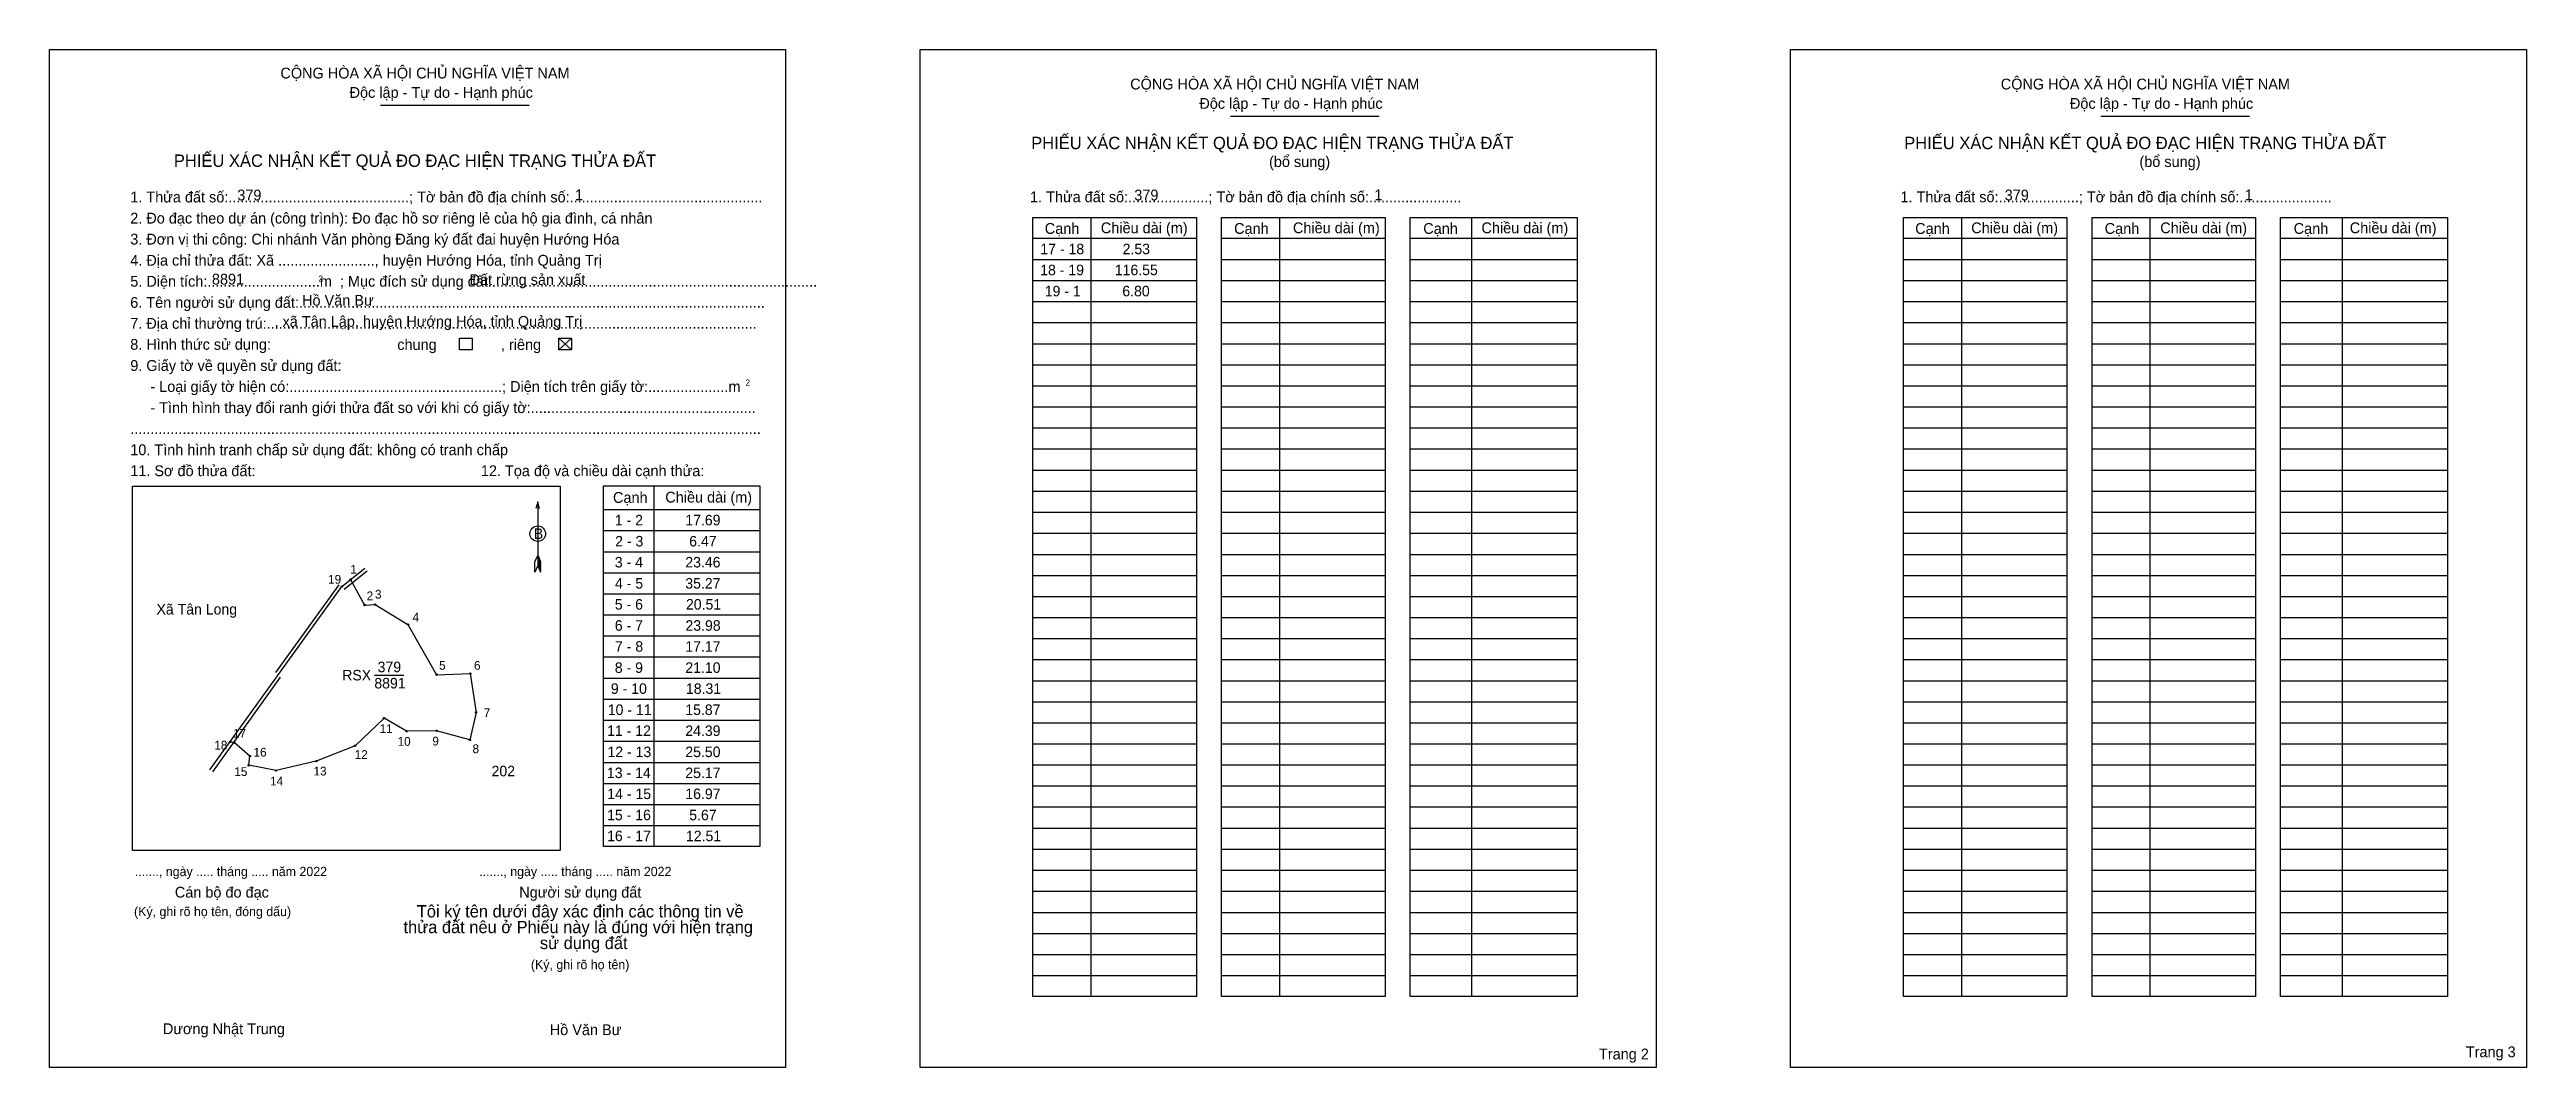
# Model space of a CAD drawing. Extents: x 544674 to 546185, y 1838144 to 1838765.
import ezdxf

# ---------------------------------------------------------------- set-up
doc = ezdxf.new("R2010")
doc.units = 0
for name, color, linetype in [('Level 1', 7, 'Continuous'), ('Level 10', 7, 'Continuous'), ('Level 11', 7, 'Continuous'), ('Level 13', 7, 'Continuous'), ('Level 16', 7, 'Continuous'), ('Level 2', 7, 'Continuous'), ('Level 25', 7, 'Continuous'), ('Level 48', 7, 'Continuous'), ('Level 50', 7, 'Continuous'), ('Level 52', 7, 'Continuous'), ('Level 55', 7, 'Continuous'), ('Level 6', 7, 'Continuous'), ('Level 9', 7, 'Continuous')]:
    doc.layers.add(name, color=color, linetype=linetype)

msp = doc.modelspace()

# ---------------------------------------------------------------- linework, layer by layer
at = {"layer": 'Level 1'}
for p, q in [((544674.1, 1838764.6), (544674.1, 1838764.6)), ((545205.1, 1838764.6), (545205.1, 1838764.6)), ((544875.9, 1838730.6), (544966.7, 1838730.6)), ((545394.4, 1838723.9), (545485.2, 1838723.9)), ((545925.4, 1838723.9), (546016.2, 1838723.9)), ((545309.3, 1838662.2), (545309.3, 1838186.8)), ((545424.4, 1838662.2), (545424.4, 1838186.8)), ((545541.5, 1838662.2), (545541.5, 1838186.8)), ((545840.4, 1838662.2), (545840.4, 1838186.8)), ((545955.4, 1838662.2), (545955.4, 1838186.8)), ((546072.6, 1838662.2), (546072.6, 1838186.8)), ((545274, 1838649.4), (545373.8, 1838649.4)), ((545389, 1838649.4), (545488.8, 1838649.4)), ((545504.1, 1838649.4), (545606, 1838649.4)), ((545805, 1838649.4), (545904.8, 1838649.4)), ((545920.1, 1838649.4), (546019.9, 1838649.4)), ((546035.1, 1838649.4), (546137, 1838649.4)), ((545274, 1838636.5), (545373.8, 1838636.5)), ((545389, 1838636.5), (545488.8, 1838636.5)), ((545504.1, 1838636.5), (545606, 1838636.5)), ((545805, 1838636.5), (545904.8, 1838636.5)), ((545920.1, 1838636.5), (546019.9, 1838636.5)), ((546035.1, 1838636.5), (546137, 1838636.5)), ((545274, 1838623.7), (545373.8, 1838623.7)), ((545389, 1838623.7), (545488.8, 1838623.7)), ((545504.1, 1838623.7), (545606, 1838623.7)), ((545805, 1838623.7), (545904.8, 1838623.7)), ((545920.1, 1838623.7), (546019.9, 1838623.7)), ((546035.1, 1838623.7), (546137, 1838623.7)), ((545274, 1838610.8), (545373.8, 1838610.8)), ((545274, 1838598), (545373.8, 1838598)), ((545389, 1838610.8), (545488.8, 1838610.8)), ((545389, 1838598), (545488.8, 1838598)), ((545504.1, 1838610.8), (545606, 1838610.8)), ((545504.1, 1838598), (545606, 1838598)), ((545805, 1838610.8), (545904.8, 1838610.8)), ((545805, 1838598), (545904.8, 1838598)), ((545920.1, 1838610.8), (546019.9, 1838610.8)), ((545920.1, 1838598), (546019.9, 1838598)), ((546035.1, 1838610.8), (546137, 1838610.8)), ((546035.1, 1838598), (546137, 1838598)), ((544984.7, 1838588.5), (544992.5, 1838581.3)), ((544984.7, 1838581.3), (544992.5, 1838588.5)), ((545274, 1838585.1), (545373.8, 1838585.1)), ((545389, 1838585.1), (545488.8, 1838585.1)), ((545504.1, 1838585.1), (545606, 1838585.1)), ((545805, 1838585.1), (545904.8, 1838585.1)), ((545920.1, 1838585.1), (546019.9, 1838585.1)), ((546035.1, 1838585.1), (546137, 1838585.1)), ((545274, 1838572.3), (545373.8, 1838572.3)), ((545389, 1838572.3), (545488.8, 1838572.3)), ((545504.1, 1838572.3), (545606, 1838572.3)), ((545805, 1838572.3), (545904.8, 1838572.3)), ((545920.1, 1838572.3), (546019.9, 1838572.3)), ((546035.1, 1838572.3), (546137, 1838572.3)), ((545274, 1838559.4), (545373.8, 1838559.4)), ((545389, 1838559.4), (545488.8, 1838559.4)), ((545504.1, 1838559.4), (545606, 1838559.4)), ((545805, 1838559.4), (545904.8, 1838559.4)), ((545920.1, 1838559.4), (546019.9, 1838559.4)), ((546035.1, 1838559.4), (546137, 1838559.4)), ((545274, 1838546.6), (545373.8, 1838546.6)), ((545389, 1838546.6), (545488.8, 1838546.6)), ((545504.1, 1838546.6), (545606, 1838546.6)), ((545805, 1838546.6), (545904.8, 1838546.6)), ((545920.1, 1838546.6), (546019.9, 1838546.6)), ((546035.1, 1838546.6), (546137, 1838546.6)), ((545274, 1838533.7), (545373.8, 1838533.7)), ((545389, 1838533.7), (545488.8, 1838533.7)), ((545504.1, 1838533.7), (545606, 1838533.7)), ((545805, 1838533.7), (545904.8, 1838533.7)), ((545920.1, 1838533.7), (546019.9, 1838533.7)), ((546035.1, 1838533.7), (546137, 1838533.7)), ((545274, 1838520.9), (545373.8, 1838520.9)), ((545274, 1838508), (545373.8, 1838508)), ((545389, 1838520.9), (545488.8, 1838520.9)), ((545389, 1838508), (545488.8, 1838508)), ((545504.1, 1838520.9), (545606, 1838520.9)), ((545504.1, 1838508), (545606, 1838508)), ((545805, 1838520.9), (545904.8, 1838520.9)), ((545805, 1838508), (545904.8, 1838508)), ((545920.1, 1838520.9), (546019.9, 1838520.9)), ((545920.1, 1838508), (546019.9, 1838508)), ((546035.1, 1838520.9), (546137, 1838520.9)), ((546035.1, 1838508), (546137, 1838508)), ((544724.6, 1838498.2), (544724.6, 1838498.2)), ((545042.8, 1838498.3), (545042.8, 1838278.3)), ((545274, 1838495.2), (545373.8, 1838495.2)), ((545389, 1838495.2), (545488.8, 1838495.2)), ((545504.1, 1838495.2), (545606, 1838495.2)), ((545805, 1838495.2), (545904.8, 1838495.2)), ((545920.1, 1838495.2), (546019.9, 1838495.2)), ((546035.1, 1838495.2), (546137, 1838495.2)), ((544971.9, 1838488.6), (544971.9, 1838449.7)), ((545012, 1838483.9), (545107.3, 1838483.9)), ((545274, 1838482.3), (545373.8, 1838482.3)), ((545389, 1838482.3), (545488.8, 1838482.3)), ((545504.1, 1838482.3), (545606, 1838482.3)), ((545805, 1838482.3), (545904.8, 1838482.3)), ((545920.1, 1838482.3), (546019.9, 1838482.3)), ((546035.1, 1838482.3), (546137, 1838482.3)), ((545012, 1838471.1), (545107.3, 1838471.1)), ((545274, 1838469.5), (545373.8, 1838469.5)), ((545389, 1838469.5), (545488.8, 1838469.5)), ((545504.1, 1838469.5), (545606, 1838469.5)), ((545805, 1838469.5), (545904.8, 1838469.5)), ((545920.1, 1838469.5), (546019.9, 1838469.5)), ((546035.1, 1838469.5), (546137, 1838469.5)), ((544970.1, 1838445.8), (544970.2, 1838452.2)), ((544971.9, 1838449.7), (544970.1, 1838445.8)), ((544971.9, 1838456.2), (544970.2, 1838452.2)), ((544971.9, 1838456.2), (544973.5, 1838452.2)), ((544971.9, 1838455.6), (544973.5, 1838451.6)), ((544971.9, 1838455), (544973.5, 1838451.1)), ((544971.9, 1838454.5), (544973.5, 1838450.5)), ((544971.9, 1838453.9), (544973.5, 1838449.9)), ((544971.9, 1838453.3), (544973.5, 1838449.3)), ((544971.9, 1838452.8), (544973.5, 1838448.7)), ((544971.9, 1838452.2), (544973.5, 1838448.2)), ((544971.9, 1838451.7), (544973.5, 1838447.6)), ((544971.9, 1838451.1), (544973.5, 1838447)), ((544971.9, 1838450.6), (544973.6, 1838446.5)), ((544971.9, 1838449.7), (544973.6, 1838445.8)), ((544973.6, 1838445.8), (544973.5, 1838452.2)), ((545012, 1838458.2), (545107.3, 1838458.2)), ((545274, 1838456.6), (545373.8, 1838456.6)), ((545389, 1838456.6), (545488.8, 1838456.6)), ((545504.1, 1838456.6), (545606, 1838456.6)), ((545805, 1838456.6), (545904.8, 1838456.6)), ((545920.1, 1838456.6), (546019.9, 1838456.6)), ((546035.1, 1838456.6), (546137, 1838456.6)), ((545012, 1838445.4), (545107.3, 1838445.4)), ((545012, 1838432.5), (545107.3, 1838432.5)), ((545274, 1838443.8), (545373.8, 1838443.8)), ((545274, 1838430.9), (545373.8, 1838430.9)), ((545389, 1838443.8), (545488.8, 1838443.8)), ((545389, 1838430.9), (545488.8, 1838430.9)), ((545504.1, 1838443.8), (545606, 1838443.8)), ((545504.1, 1838430.9), (545606, 1838430.9)), ((545805, 1838443.8), (545904.8, 1838443.8)), ((545805, 1838430.9), (545904.8, 1838430.9)), ((545920.1, 1838443.8), (546019.9, 1838443.8)), ((545920.1, 1838430.9), (546019.9, 1838430.9)), ((546035.1, 1838443.8), (546137, 1838443.8)), ((546035.1, 1838430.9), (546137, 1838430.9)), ((545012, 1838419.7), (545107.3, 1838419.7)), ((545274, 1838418.1), (545373.8, 1838418.1)), ((545389, 1838418.1), (545488.8, 1838418.1)), ((545504.1, 1838418.1), (545606, 1838418.1)), ((545805, 1838418.1), (545904.8, 1838418.1)), ((545920.1, 1838418.1), (546019.9, 1838418.1)), ((546035.1, 1838418.1), (546137, 1838418.1)), ((545012, 1838406.8), (545107.3, 1838406.8)), ((545274, 1838405.2), (545373.8, 1838405.2)), ((545389, 1838405.2), (545488.8, 1838405.2)), ((545504.1, 1838405.2), (545606, 1838405.2)), ((545805, 1838405.2), (545904.8, 1838405.2)), ((545920.1, 1838405.2), (546019.9, 1838405.2)), ((546035.1, 1838405.2), (546137, 1838405.2)), ((545012, 1838394), (545107.3, 1838394)), ((545274, 1838392.4), (545373.8, 1838392.4)), ((545389, 1838392.4), (545488.8, 1838392.4)), ((545504.1, 1838392.4), (545606, 1838392.4)), ((545805, 1838392.4), (545904.8, 1838392.4)), ((545920.1, 1838392.4), (546019.9, 1838392.4)), ((546035.1, 1838392.4), (546137, 1838392.4)), ((545012, 1838381.1), (545107.3, 1838381.1)), ((545274, 1838379.5), (545373.8, 1838379.5)), ((545389, 1838379.5), (545488.8, 1838379.5)), ((545504.1, 1838379.5), (545606, 1838379.5)), ((545805, 1838379.5), (545904.8, 1838379.5)), ((545920.1, 1838379.5), (546019.9, 1838379.5)), ((546035.1, 1838379.5), (546137, 1838379.5)), ((545012, 1838368.3), (545107.3, 1838368.3)), ((545012, 1838355.4), (545107.3, 1838355.4)), ((545274, 1838366.7), (545373.8, 1838366.7)), ((545389, 1838366.7), (545488.8, 1838366.7)), ((545504.1, 1838366.7), (545606, 1838366.7)), ((545805, 1838366.7), (545904.8, 1838366.7)), ((545920.1, 1838366.7), (546019.9, 1838366.7)), ((546035.1, 1838366.7), (546137, 1838366.7)), ((545012, 1838342.6), (545107.3, 1838342.6)), ((545274, 1838353.9), (545373.8, 1838353.9)), ((545274, 1838341), (545373.8, 1838341)), ((545389, 1838353.9), (545488.8, 1838353.9)), ((545389, 1838341), (545488.8, 1838341)), ((545504.1, 1838353.9), (545606, 1838353.9)), ((545504.1, 1838341), (545606, 1838341)), ((545805, 1838353.9), (545904.8, 1838353.9)), ((545805, 1838341), (545904.8, 1838341)), ((545920.1, 1838353.9), (546019.9, 1838353.9)), ((545920.1, 1838341), (546019.9, 1838341)), ((546035.1, 1838353.9), (546137, 1838353.9)), ((546035.1, 1838341), (546137, 1838341)), ((545012, 1838329.7), (545107.3, 1838329.7)), ((545274, 1838328.2), (545373.8, 1838328.2)), ((545389, 1838328.2), (545488.8, 1838328.2)), ((545504.1, 1838328.2), (545606, 1838328.2)), ((545805, 1838328.2), (545904.8, 1838328.2)), ((545920.1, 1838328.2), (546019.9, 1838328.2)), ((546035.1, 1838328.2), (546137, 1838328.2)), ((545012, 1838316.9), (545107.3, 1838316.9)), ((545274, 1838315.3), (545373.8, 1838315.3)), ((545389, 1838315.3), (545488.8, 1838315.3)), ((545504.1, 1838315.3), (545606, 1838315.3)), ((545805, 1838315.3), (545904.8, 1838315.3)), ((545920.1, 1838315.3), (546019.9, 1838315.3)), ((546035.1, 1838315.3), (546137, 1838315.3)), ((545012, 1838304), (545107.3, 1838304)), ((545274, 1838302.5), (545373.8, 1838302.5)), ((545389, 1838302.5), (545488.8, 1838302.5)), ((545504.1, 1838302.5), (545606, 1838302.5)), ((545805, 1838302.5), (545904.8, 1838302.5)), ((545920.1, 1838302.5), (546019.9, 1838302.5)), ((546035.1, 1838302.5), (546137, 1838302.5)), ((545012, 1838291.2), (545107.3, 1838291.2)), ((545274, 1838289.6), (545373.8, 1838289.6)), ((545389, 1838289.6), (545488.8, 1838289.6)), ((545504.1, 1838289.6), (545606, 1838289.6)), ((545805, 1838289.6), (545904.8, 1838289.6)), ((545920.1, 1838289.6), (546019.9, 1838289.6)), ((546035.1, 1838289.6), (546137, 1838289.6)), ((544985.6, 1838275.9), (544985.6, 1838275.9)), ((545274, 1838276.8), (545373.8, 1838276.8)), ((545389, 1838276.8), (545488.8, 1838276.8)), ((545504.1, 1838276.8), (545606, 1838276.8)), ((545805, 1838276.8), (545904.8, 1838276.8)), ((545920.1, 1838276.8), (546019.9, 1838276.8)), ((546035.1, 1838276.8), (546137, 1838276.8)), ((545274, 1838263.9), (545373.8, 1838263.9)), ((545274, 1838251.1), (545373.8, 1838251.1)), ((545389, 1838263.9), (545488.8, 1838263.9)), ((545389, 1838251.1), (545488.8, 1838251.1)), ((545504.1, 1838263.9), (545606, 1838263.9)), ((545504.1, 1838251.1), (545606, 1838251.1)), ((545805, 1838263.9), (545904.8, 1838263.9)), ((545805, 1838251.1), (545904.8, 1838251.1)), ((545920.1, 1838263.9), (546019.9, 1838263.9)), ((545920.1, 1838251.1), (546019.9, 1838251.1)), ((546035.1, 1838263.9), (546137, 1838263.9)), ((546035.1, 1838251.1), (546137, 1838251.1)), ((545274, 1838238.2), (545373.8, 1838238.2)), ((545389, 1838238.2), (545488.8, 1838238.2)), ((545504.1, 1838238.2), (545606, 1838238.2)), ((545805, 1838238.2), (545904.8, 1838238.2)), ((545920.1, 1838238.2), (546019.9, 1838238.2)), ((546035.1, 1838238.2), (546137, 1838238.2)), ((545274, 1838225.4), (545373.8, 1838225.4)), ((545389, 1838225.4), (545488.8, 1838225.4)), ((545504.1, 1838225.4), (545606, 1838225.4)), ((545805, 1838225.4), (545904.8, 1838225.4)), ((545920.1, 1838225.4), (546019.9, 1838225.4)), ((546035.1, 1838225.4), (546137, 1838225.4)), ((545274, 1838212.5), (545373.8, 1838212.5)), ((545389, 1838212.5), (545488.8, 1838212.5)), ((545504.1, 1838212.5), (545606, 1838212.5)), ((545805, 1838212.5), (545904.8, 1838212.5)), ((545920.1, 1838212.5), (546019.9, 1838212.5)), ((546035.1, 1838212.5), (546137, 1838212.5)), ((545274, 1838199.7), (545373.8, 1838199.7)), ((545389, 1838199.7), (545488.8, 1838199.7)), ((545504.1, 1838199.7), (545606, 1838199.7)), ((545805, 1838199.7), (545904.8, 1838199.7)), ((545920.1, 1838199.7), (546019.9, 1838199.7)), ((546035.1, 1838199.7), (546137, 1838199.7)), ((545123, 1838143.6), (545123, 1838143.6)), ((545654.1, 1838143.6), (545654.1, 1838143.6))]:
    msp.add_line(p, q, dxfattribs=at)
for points in [[(545274, 1838662.2), (545373.8, 1838662.2), (545373.8, 1838186.8), (545274, 1838186.8)], [(545389, 1838662.2), (545488.8, 1838662.2), (545488.8, 1838186.8), (545389, 1838186.8)], [(545504.1, 1838662.2), (545606, 1838662.2), (545606, 1838186.8), (545504.1, 1838186.8)], [(545805, 1838662.2), (545904.8, 1838662.2), (545904.8, 1838186.8), (545805, 1838186.8)], [(545920.1, 1838662.2), (546019.9, 1838662.2), (546019.9, 1838186.8), (545920.1, 1838186.8)], [(546035.1, 1838662.2), (546137, 1838662.2), (546137, 1838186.8), (546035.1, 1838186.8)], [(544724.6, 1838498.2), (544985.6, 1838498.2), (544985.6, 1838275.9), (544724.6, 1838275.9)], [(545012, 1838498.3), (545107.3, 1838498.3), (545107.3, 1838278.3), (545012, 1838278.3)]]:
    msp.add_lwpolyline(points, close=True, dxfattribs=at)
msp.add_lwpolyline([(544973, 1838484.5), (544971.9, 1838488.6), (544970.7, 1838484.5)], dxfattribs=at)
msp.add_circle((544971.9, 1838469.2), 4.74, dxfattribs=at)
at = {"layer": 'Level 10'}
for p, q in [((544852.4, 1838437), (544866.5, 1838448.2)), ((544853.7, 1838435.4), (544867.8, 1838446.6)), ((544771.9, 1838325.1), (544852.4, 1838437)), ((544812.2, 1838384.5), (544850.8, 1838438.1)), ((544857.7, 1838441.2), (544866.2, 1838425.7)), ((544866.2, 1838425.7), (544872.7, 1838426)), ((544872.7, 1838426), (544892.7, 1838413.8)), ((544892.7, 1838413.8), (544910.2, 1838383.2)), ((544773.6, 1838323.9), (544815, 1838381.6)), ((544910.2, 1838383.2), (544930.7, 1838383.9)), ((544930.7, 1838383.9), (544934.3, 1838360.2)), ((544878.1, 1838356.7), (544860.5, 1838339.8)), ((544891.9, 1838348.7), (544878.1, 1838356.7)), ((544934.3, 1838360.2), (544930.5, 1838343.4)), ((544786.8, 1838341.7), (544784.4, 1838342.3)), ((544796.3, 1838333.5), (544786.8, 1838341.7)), ((544860.5, 1838339.8), (544836.8, 1838330.5)), ((544910.2, 1838349), (544891.9, 1838348.7)), ((544930.5, 1838343.4), (544910.2, 1838349)), ((544795.6, 1838327.9), (544796.3, 1838333.5)), ((544812.3, 1838324.7), (544795.6, 1838327.9)), ((544836.8, 1838330.5), (544812.3, 1838324.7))]:
    msp.add_line(p, q, dxfattribs=at)
at = {"layer": 'Level 11'}
for centre in [(544852.4, 1838437), (544857.7, 1838441.2), (544866.2, 1838425.7), (544872.7, 1838426), (544892.7, 1838413.8), (544910.2, 1838383.2), (544930.7, 1838383.9), (544878.1, 1838356.7), (544934.3, 1838360.2), (544784.4, 1838342.3), (544784.4, 1838342.3), (544786.8, 1838341.7), (544860.5, 1838339.8), (544891.9, 1838348.7), (544910.2, 1838349), (544930.5, 1838343.4), (544795.6, 1838327.9), (544796.3, 1838333.5), (544812.3, 1838324.7), (544836.8, 1838330.5)]:
    msp.add_circle(centre, 0.428, dxfattribs=at)
at = {"layer": 'Level 2'}
for points in [[(544674.1, 1838764.6), (545123, 1838764.6), (545123, 1838143.6), (544674.1, 1838143.6)], [(545205.1, 1838764.6), (545654.1, 1838764.6), (545654.1, 1838143.6), (545205.1, 1838143.6)], [(545736.1, 1838764.6), (546185.1, 1838764.6), (546185.1, 1838143.6), (545736.1, 1838143.6)]]:
    msp.add_lwpolyline(points, close=True, dxfattribs=at)
at = {"layer": 'Level 25'}
for p, q in [((544857.7, 1838441.2), (544866.2, 1838425.7)), ((544910.2, 1838383.2), (544930.7, 1838383.9)), ((544786.8, 1838341.7), (544784.4, 1838342.3)), ((544796.3, 1838333.5), (544786.8, 1838341.7))]:
    msp.add_line(p, q, dxfattribs=at)
at = {"layer": 'Level 50'}
for points in [[(544924.1, 1838588.5), (544931.8, 1838588.5), (544931.8, 1838581.3), (544924.1, 1838581.3)], [(544984.7, 1838588.5), (544992.5, 1838588.5), (544992.5, 1838581.3), (544984.7, 1838581.3)]]:
    msp.add_lwpolyline(points, close=True, dxfattribs=at)
at = {"layer": 'Level 9'}
msp.add_line((544872.2, 1838382.9), (544890.1, 1838382.9), dxfattribs=at)

# ---------------------------------------------------------------- texts
at = {"layer": 'Level 1'}
for s, height, p in [('CỘNG HÒA XÃ HỘI CHỦ NGHĨA VIỆT NAM', 6.595, (544814.9, 1838746.9)), ('CỘNG HÒA XÃ HỘI CHỦ NGHĨA VIỆT NAM', 6.595, (545333.3, 1838740.2)), ('CỘNG HÒA XÃ HỘI CHỦ NGHĨA VIỆT NAM', 6.595, (545864.4, 1838740.2)), ('Độc lập - Tự do - Hạnh phúc', 6.595, (544857.1, 1838735.1)), ('Độc lập - Tự do - Hạnh phúc', 6.595, (545375.5, 1838728.4)), ('Độc lập - Tự do - Hạnh phúc', 6.595, (545906.6, 1838728.4)), ('PHIẾU XÁC NHẬN KẾT QUẢ ĐO ĐẠC HIỆN TRẠNG THỬA ĐẤT', 7.538, (544749.9, 1838693)), ('PHIẾU XÁC NHẬN KẾT QUẢ ĐO ĐẠC HIỆN TRẠNG THỬA ĐẤT', 7.538, (545272.9, 1838703.8)), ('PHIẾU XÁC NHẬN KẾT QUẢ ĐO ĐẠC HIỆN TRẠNG THỬA ĐẤT', 7.538, (545805.5, 1838703.8)), ('(bổ sung)', 6.6, (545418, 1838692.9)), ('(bổ sung)', 6.6, (545949, 1838692.9)), ('1. Thửa đất số:.............................................; Tờ bản đồ địa chính số:................................................', 6.595, (544723.3, 1838671.3)), ('1. Thửa đất số:....................; Tờ bản đồ địa chính số:.......................', 6.595, (545272.2, 1838671.4)), ('1. Thửa đất số:....................; Tờ bản đồ địa chính số:.......................', 6.595, (545803.2, 1838671.4)), ('2. Đo đạc theo dự án (công trình): Đo đạc hồ sơ riêng lẻ của hộ gia đình, cá nhân', 6.595, (544723.3, 1838658.4)), ('Cạnh', 6.6, (545281.2, 1838652.1)), ('Chiều dài (m)', 6.595, (545315.4, 1838652.5)), ('Cạnh', 6.6, (545396.7, 1838652.1)), ('Chiều dài (m)', 6.595, (545432.6, 1838652.5)), ('Cạnh', 6.6, (545512.1, 1838652.1)), ('Chiều dài (m)', 6.595, (545547.6, 1838652.5)), ('Cạnh', 6.6, (545812.2, 1838652.1)), ('Chiều dài (m)', 6.595, (545846.4, 1838652.5)), ('Cạnh', 6.6, (545927.8, 1838652.1)), ('Chiều dài (m)', 6.595, (545961.7, 1838652.5)), ('Cạnh', 6.6, (546043.1, 1838652.1)), ('Chiều dài (m)', 6.595, (546077.3, 1838652.5)), ('3. Đơn vị thi công: Chi nhánh Văn phòng Đăng ký đất đai huyện Hướng Hóa', 6.595, (544723.3, 1838645.6)), ('4. Địa chỉ thửa đất: Xã ........................, huyện Hướng Hóa, tỉnh Quảng Trị', 6.595, (544723.3, 1838632.7)), ('5. Diện tích:............................m  ; Mục đích sử dụng đất:.................................................................................', 6.595, (544723.3, 1838619.9)), ('6. Tên người sử dụng đất:....................................................................................................................', 6.595, (544723.3, 1838607)), ('2', 3.77, (544838.1, 1838622.9)), ('7. Địa chỉ thường trú:..........................................................................................................................', 6.595, (544723.3, 1838594.2)), ('chung                , riêng', 6.595, (544886.2, 1838581.3)), ('9. Giấy tờ về quyền sử dụng đất:', 6.595, (544723.3, 1838568.5)), ('     - Loại giấy tờ hiện có:.....................................................; Diện tích trên giấy tờ:....................m', 6.595, (544723.3, 1838555.7)), ('2', 3.77, (545098.6, 1838559.5)), ('     - Tình hình thay đổi ranh giới thửa đất so với khi có giấy tờ:........................................................', 6.595, (544723.3, 1838542.8)), ('10. Tình hình tranh chấp sử dụng đất: không có tranh chấp', 6.595, (544723.3, 1838517.1)), ('.............................................................................................................................................................', 6.595, (544723.3, 1838530)), ('11. Sơ đồ thửa đất:', 6.595, (544723.3, 1838504.3)), ('12. Tọa độ và chiều dài cạnh thửa:', 6.595, (544937.2, 1838504.3)), ('Cạnh', 6.6, (545017.8, 1838488)), ('Chiều dài (m)', 6.595, (545049.7, 1838488.2)), ('B', 6.42, (544969.5, 1838466)), ('......., ngày ..... tháng ..... năm 2022', 5.653, (544726.1, 1838260.3)), ('......., ngày ..... tháng ..... năm 2022', 5.653, (544936.2, 1838260.3)), ('Cán bộ đo đạc', 6.595, (544750.5, 1838247.2)), ('Người sử dụng đất', 6.595, (544960.6, 1838247.2)), ('(Ký, ghi rõ họ tên, đóng dấu)', 5.653, (544725.6, 1838235.9)), ('Tôi ký tên dưới đây xác định các thông tin về', 7.494, (544898.1, 1838235.1)), ('thửa đất nêu ở Phiếu này là đúng với hiện trạng', 7.494, (544890, 1838225.5)), ('sử dụng đất', 7.494, (544973.2, 1838215.8)), ('(Ký, ghi rõ họ tên)', 5.653, (544967.7, 1838203.5)), ('Dương Nhật Trung', 6.595, (544743.2, 1838163.9)), ('Trang 2', 6.6, (545619.3, 1838148.5)), ('Trang 3', 6.6, (546148.1, 1838149.8))]:
    msp.add_text(s, height=height, dxfattribs=at).set_placement(p)
at = {"layer": 'Level 13'}
for s, p in [('RSX', (544852.6, 1838379.7)), ('379', (544874.2, 1838384.7)), ('8891', (544872.2, 1838374.8))]:
    msp.add_text(s, height=6.42, dxfattribs=at).set_placement(p)
at = {"layer": 'Level 16'}
for s, p in [('Xã Tân Long', (544739.3, 1838419.9)), ('202', (544943.7, 1838321.2))]:
    msp.add_text(s, height=6.42, dxfattribs=at).set_placement(p)
at = {"layer": 'Level 48'}
msp.add_text('8. Hình thức sử dụng:', height=6.595, dxfattribs=at).set_placement((544723.3, 1838581.4))
at = {"layer": 'Level 52'}
for s, p in [('17 - 18', (545278.5, 1838639.7)), ('2.53', (545328.7, 1838639.7)), ('18 - 19', (545278.4, 1838626.9)), ('116.55', (545323.9, 1838626.9)), ('19 - 1', (545281.2, 1838614)), ('6.80', (545328.5, 1838614)), ('1 - 2', (545018.9, 1838474.3)), ('17.69', (545061.9, 1838474.3)), ('2 - 3', (545019.1, 1838461.4)), ('6.47', (545064.3, 1838461.4)), ('3 - 4', (545018.9, 1838448.6)), ('23.46', (545061.9, 1838448.6)), ('4 - 5', (545019, 1838435.7)), ('35.27', (545061.9, 1838435.7)), ('5 - 6', (545018.9, 1838422.9)), ('6 - 7', (545018.9, 1838410)), ('23.98', (545062, 1838410)), ('20.51', (545062.3, 1838422.9)), ('7 - 8', (545019, 1838397.2)), ('17.17', (545061.9, 1838397.2)), ('8 - 9', (545018.9, 1838384.3)), ('21.10', (545061.9, 1838384.3)), ('9 - 10', (545016.5, 1838371.5)), ('18.31', (545062.3, 1838371.5)), ('10 - 11', (545014.6, 1838358.6)), ('15.87', (545061.9, 1838358.6)), ('11 - 12', (545014.2, 1838345.8)), ('24.39', (545061.9, 1838345.8)), ('13 - 14', (545014.1, 1838320.1)), ('12 - 13', (545014.4, 1838332.9)), ('25.50', (545061.9, 1838332.9)), ('25.17', (545061.9, 1838320.1)), ('14 - 15', (545014.3, 1838307.3)), ('16.97', (545061.9, 1838307.3)), ('15 - 16', (545014.2, 1838294.4)), ('5.67', (545064.3, 1838294.4)), ('16 - 17', (545014.2, 1838281.6)), ('12.51', (545062.3, 1838281.6))]:
    msp.add_text(s, height=6.42, dxfattribs=at).set_placement(p)
at = {"layer": 'Level 55'}
for s, p in [('19', (544852.3, 1838437)), ('1', (544857.7, 1838441.2)), ('2', (544866.1, 1838425.7)), ('3', (544872.6, 1838426)), ('4', (544892.7, 1838413.8)), ('5', (544910.2, 1838383.2)), ('6', (544930.7, 1838383.9)), ('11', (544878, 1838356.7)), ('7', (544934.2, 1838360.2)), ('18', (544784.2, 1838342.3)), ('17', (544786.7, 1838341.7)), ('12', (544860.4, 1838339.8)), ('10', (544891.7, 1838348.7)), ('9', (544910.1, 1838349)), ('8', (544930.5, 1838343.4)), ('15', (544795.5, 1838327.9)), ('16', (544796.1, 1838333.5)), ('14', (544812.1, 1838324.7)), ('13', (544836.7, 1838330.5))]:
    msp.add_text(s, height=0.214, dxfattribs=at).set_placement(p)
at = {"layer": 'Level 6'}
for s, height, p in [('379', 6.6, (544788.6, 1838672.5)), ('1', 6.6, (544994.6, 1838672.6)), ('379', 6.6, (545335.8, 1838672.5)), ('1', 6.6, (545482.3, 1838672.6)), ('379', 6.6, (545866.8, 1838672.5)), ('1', 6.6, (546013.3, 1838672.6)), ('8891', 6.6, (544773.1, 1838621.2)), ('Đất rừng sản xuất', 6.595, (544930.3, 1838620.9)), ('Hồ Văn Bư', 6.6, (544828.1, 1838608.3)), (', xã Tân Lập, huyện Hướng Hóa, tỉnh Quảng Trị', 6.595, (544811.3, 1838595.4)), ('Hồ Văn Bư', 6.6, (544979.2, 1838163.3))]:
    msp.add_text(s, height=height, dxfattribs=at).set_placement(p)
at = {"layer": 'Level 9'}
for s, p in [('1', (544857.5, 1838444.8)), ('19', (544844, 1838438.7)), ('2', (544867.5, 1838428.6)), ('3', (544872.6, 1838429.6)), ('4', (544895.5, 1838415.6)), ('5', (544911.7, 1838386.2)), ('6', (544933, 1838386.2)), ('7', (544938.9, 1838357.3)), ('18', (544774.6, 1838337.5)), ('17', (544786, 1838344.7)), ('11', (544875.4, 1838347.6)), ('10', (544886.4, 1838339.8)), ('9', (544907.6, 1838340)), ('8', (544932.1, 1838335.3)), ('15', (544786.8, 1838321.4)), ('16', (544798.5, 1838333.2)), ('13', (544835.1, 1838321.7)), ('12', (544860.2, 1838331.8)), ('14', (544808.6, 1838315.6))]:
    msp.add_text(s, height=5.35, dxfattribs=at).set_placement(p)

doc.saveas('drawing.dxf')
